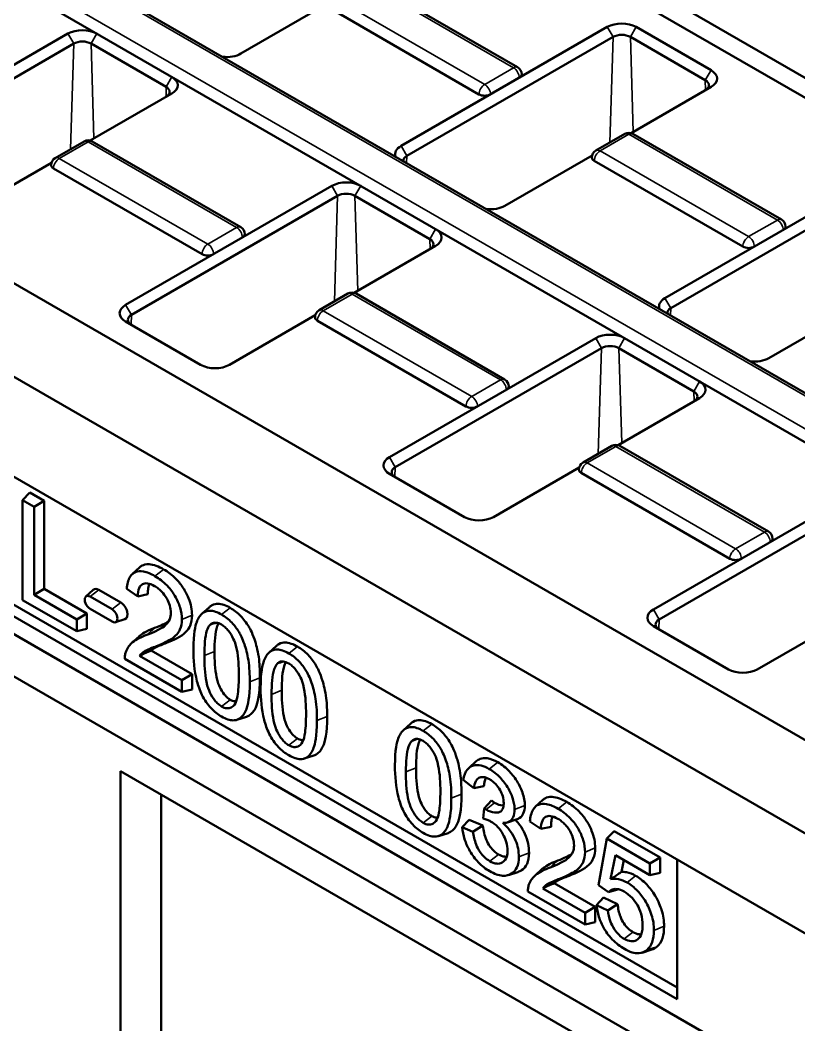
# Model space of a CAD drawing. Header units: millimetres. Extents: x 0 to 3089, y -40 to 1485.
# Drawn here: x 290.1 to 385.6, y 245 to 368.3 of the extents above; entities that cross this region are included whole.
import ezdxf

# ---------------------------------------------------------------- set-up
doc = ezdxf.new("R2010")
doc.units = ezdxf.units.MM
doc.header["$LTSCALE"] = 2.5
doc.layers.add('Sichtbar (ISO)', color=7, linetype='Continuous', lineweight=50)
doc.layers.add('Sichtbar schmal (ISO)', color=7, linetype='Continuous', lineweight=35)

msp = doc.modelspace()

# ---------------------------------------------------------------- linework, layer by layer
at = {"layer": 'Sichtbar (ISO)'}
for p, q in [((181.187, 479.664), (534.74, 275.54)), ((533.68, 273.703), (180.126, 477.827)), ((154.198, 456.596), (495.907, 259.31)), ((491.165, 255.995), (149.455, 453.281)), ((465.444, 234.307), (110.83, 439.043)), ((454.484, 229.204), (100.93, 433.328)), ((118.608, 410.874), (436.806, 227.162)), ((436.806, 207.844), (123.091, 388.967)), ((436.806, 202.667), (118.608, 386.379)), ((332.919, 373.008), (351.127, 362.495)), ((317.216, 364.181), (327.918, 370.359)), ((346.385, 359.18), (328.177, 369.692)), ((362.118, 367.447), (336.839, 352.852)), ((374.846, 362.139), (365.653, 367.447)), ((296.003, 366.63), (270.724, 352.035)), ((362.825, 366.222), (337.546, 351.627)), ((374.139, 360.915), (364.946, 366.222)), ((296.71, 365.405), (271.431, 350.811)), ((308.024, 360.098), (298.832, 365.405)), ((365.028, 354.43), (374.846, 360.098)), ((298.737, 353.512), (308.731, 359.282)), ((364.269, 354.33), (360.734, 352.289)), ((365.269, 354.33), (383.477, 343.818)), ((297.978, 353.412), (294.443, 351.37)), ((298.978, 353.412), (317.186, 342.899)), ((370.691, 248.187), (191.793, 351.474)), ((193.041, 352.194), (370.691, 249.628)), ((349.567, 345.503), (360.268, 351.682)), ((283.452, 344.687), (293.977, 350.763)), ((312.443, 339.584), (294.235, 350.096)), ((378.735, 340.502), (360.527, 351.015)), ((328.353, 347.953), (303.074, 333.358)), ((394.468, 348.769), (369.189, 334.174)), ((395.175, 347.545), (369.896, 332.95)), ((329.061, 346.728), (303.781, 332.133)), ((340.374, 341.421), (331.182, 346.728)), ((331.087, 334.834), (341.081, 340.604)), ((330.328, 334.734), (326.793, 332.693)), ((331.328, 334.734), (349.536, 324.222)), ((381.917, 326.826), (392.618, 333.004)), ((315.802, 326.009), (326.327, 332.086)), ((303.074, 331.317), (312.267, 326.009)), ((344.794, 320.906), (326.586, 331.419)), ((360.704, 329.275), (335.424, 314.681)), ((336.132, 313.456), (361.411, 328.051)), ((363.532, 328.051), (372.724, 322.743)), ((363.437, 316.157), (373.431, 321.927)), ((362.678, 316.057), (359.143, 314.016)), ((363.678, 316.057), (381.886, 305.545)), ((348.152, 307.332), (358.677, 313.408)), ((335.424, 312.639), (344.617, 307.332)), ((377.144, 302.229), (358.936, 312.741)), ((393.054, 310.598), (367.775, 296.003)), ((291.319, 310.344), (290.445, 309.408)), ((291.852, 308.596), (290.445, 309.408)), ((290.445, 309.408), (290.445, 297.16)), ((291.319, 310.344), (293.099, 309.316)), ((393.761, 309.373), (368.482, 294.778)), ((293.099, 309.316), (291.852, 308.596)), ((291.852, 297.795), (291.852, 308.596)), ((293.099, 309.316), (293.099, 298.516)), ((303.896, 300.346), (304.808, 301.176)), ((293.099, 298.516), (291.852, 297.795)), ((293.099, 298.516), (298.322, 295.5)), ((298.198, 297.582), (299.111, 298.412)), ((299.776, 298.404), (302.476, 296.845)), ((303.218, 298.542), (304.56, 297.609)), ((290.445, 297.16), (297.074, 293.333)), ((297.074, 294.78), (291.852, 297.795)), ((301.415, 296.017), (298.715, 297.576)), ((305.806, 297.875), (304.56, 297.609)), ((298.715, 296.064), (301.415, 294.505)), ((312.424, 295.463), (313.337, 296.293)), ((298.322, 295.5), (297.074, 294.78)), ((297.074, 293.333), (297.074, 294.78)), ((298.322, 295.5), (298.322, 293.622)), ((301.817, 294.432), (302.993, 294.807)), ((380.503, 288.655), (391.027, 294.731)), ((298.322, 293.622), (297.074, 293.333)), ((367.775, 293.962), (376.967, 288.655)), ((303.812, 291.871), (304.725, 292.701)), ((306.201, 290.951), (311.232, 288.046)), ((320.662, 290.707), (321.575, 291.537)), ((302.976, 289.926), (309.985, 285.879)), ((309.985, 287.326), (304.787, 290.327)), ((311.232, 288.046), (309.985, 287.326)), ((309.985, 285.879), (309.985, 287.326)), ((311.232, 288.046), (311.232, 286.168)), ((311.232, 286.168), (309.985, 285.879)), ((317.891, 282.838), (316.715, 282.462)), ((337.13, 281.199), (338.043, 282.029)), ((326.128, 278.082), (324.953, 277.706)), ((345.14, 276.548), (346.053, 277.378)), ((302.456, 276.152), (406.754, 215.936)), ((302.456, 208.791), (302.456, 276.152)), ((344.464, 275.093), (345.766, 274.07)), ((345.766, 274.07), (346.983, 274.341)), ((307.446, 208.768), (307.446, 273.271)), ((347.941, 272.552), (347.043, 271.606)), ((353.315, 271.814), (354.228, 272.644)), ((347.043, 271.606), (346.906, 270.369)), ((345.192, 270.213), (344.335, 269.296)), ((345.192, 270.213), (346.846, 269.507)), ((351.061, 270.259), (349.886, 269.883)), ((352.638, 270.01), (353.98, 269.076)), ((345.637, 268.74), (344.335, 269.296)), ((346.846, 269.507), (345.637, 268.74)), ((355.226, 269.343), (353.98, 269.076)), ((362.969, 268.818), (362.064, 267.9)), ((362.969, 268.818), (368.583, 265.577)), ((342.596, 268.574), (341.421, 268.199)), ((362.064, 267.9), (361.037, 262.201)), ((367.335, 264.857), (362.064, 267.9)), ((362.533, 262.906), (363.107, 265.86)), ((363.107, 265.86), (367.335, 263.419)), ((364.144, 265.261), (363.862, 263.811)), ((368.583, 265.577), (367.335, 264.857)), ((368.583, 265.577), (368.583, 263.708)), ((370.691, 265.334), (370.691, 248.187)), ((351.169, 263.796), (349.994, 263.42)), ((353.231, 263.338), (354.144, 264.168)), ((367.335, 263.419), (367.335, 264.857)), ((368.583, 263.708), (367.335, 263.419)), ((352.395, 261.394), (359.404, 257.347)), ((359.404, 258.794), (354.206, 261.795)), ((355.62, 262.419), (360.652, 259.514)), ((361.037, 262.201), (362.258, 261.31)), ((363.413, 261.635), (362.258, 261.31)), ((360.803, 259.751), (361.659, 260.678)), ((361.659, 260.678), (363.388, 259.845)), ((360.652, 259.514), (359.404, 258.794)), ((360.652, 259.514), (360.652, 257.635)), ((362.169, 259.093), (360.803, 259.751)), ((363.388, 259.845), (362.169, 259.093)), ((359.404, 257.347), (359.404, 258.794)), ((360.652, 257.635), (359.404, 257.347)), ((367.578, 254.278), (366.403, 253.902))]:
    msp.add_line(p, q, dxfattribs=at)
for centre, start, end in [((350.627, 361.629), 0, 60), ((364.769, 353.464), 60, 120), ((298.478, 352.546), 60, 120), ((294.943, 350.504), 120, 180), ((361.234, 351.423), 120, 180), ((316.686, 342.033), 0, 60), ((382.977, 342.952), 0, 60), ((330.828, 333.868), 60, 120), ((327.293, 331.827), 120, 180), ((349.036, 323.356), 0, 60), ((363.178, 315.191), 60, 120), ((359.643, 313.15), 120, 180), ((381.386, 304.678), 0, 60)]:
    msp.add_arc(centre, 1, start, end, dxfattribs=at)
for centre, major_axis, start_param, end_param in [((363.886, 366.426), (-2.5, 0), 3.9269908, 5.4977871), ((297.771, 365.61), (-2.5, 0), 3.9269908, 5.4977871), ((363.886, 365.61), (-1.5, 0), 3.9269908, 5.4977871), ((297.771, 364.793), (-1.5, 0), 3.9269908, 5.4977871), ((315.449, 365.201), (2.5, 0), 4.5108988, 5.4977871), ((306.963, 360.302), (2.5, 0), 5.4977871, 7.0685835), ((350.627, 361.629), (1, 0), 5.4977871, 6.2831853), ((373.078, 361.119), (2.5, 0), 5.4977871, 7.0685835), ((306.963, 359.486), (1.5, 0), 5.4977871, 7.0685835), ((373.078, 360.302), (1.5, 0), 5.4977871, 7.0685835), ((347.092, 359.588), (-1, 0), 0.7853982, 2.3561945), ((338.606, 351.831), (-2.5, 0), 5.4977871, 6.4846754), ((338.606, 351.015), (-1.5, 0), 5.4977871, 6.3071644), ((361.234, 351.423), (-1, 0), 0, 0.7853982), ((294.943, 350.504), (-1, 0), 0, 0.7853982), ((330.121, 346.932), (-2.5, 0), 3.9269908, 5.4977871), ((330.121, 346.116), (-1.5, 0), 3.9269908, 5.4977871), ((347.799, 346.524), (2.5, 0), 4.5108988, 5.4977871), ((339.314, 341.625), (2.5, 0), 5.4977871, 7.0685835), ((382.977, 342.952), (1, 0), 5.4977871, 6.2831853), ((316.686, 342.033), (1, 0), 5.4977871, 6.2831853), ((339.314, 340.808), (1.5, 0), 5.4977871, 7.0685835), ((379.442, 340.911), (-1, 0), 0.7853982, 2.3561945), ((313.151, 339.992), (-1, 0), 0.7853982, 2.3561945), ((370.957, 333.154), (-2.5, 0), 5.4977871, 6.4846754), ((304.842, 332.337), (-2.5, 0), 5.4977871, 7.0685835), ((370.957, 332.337), (-1.5, 0), 5.4977871, 6.3071644), ((304.842, 331.521), (-1.5, 0), 5.4977871, 7.0685835), ((327.293, 331.827), (-1, 0), 0, 0.7853982), ((362.471, 328.255), (-2.5, 0), 3.9269908, 5.4977871), ((362.471, 327.438), (1.5, 0), 0.7853982, 2.3561945), ((380.149, 327.847), (2.5, 0), 4.5108988, 5.4977871), ((314.034, 327.03), (2.5, 0), 3.9269908, 5.4977871), ((349.036, 323.356), (1, 0), 5.4977871, 6.2831853), ((371.664, 322.948), (2.5, 0), 5.4977871, 7.0685835), ((371.664, 322.131), (1.5, 0), 5.4977871, 7.0685835), ((345.501, 321.315), (-1, 0), 0.7853982, 2.3561945), ((337.192, 313.66), (-2.5, 0), 5.4977871, 7.0685835), ((337.192, 312.843), (-1.5, 0), 5.4977871, 7.0685835), ((359.643, 313.15), (-1, 0), 0, 0.7853982), ((346.385, 308.353), (2.5, 0), 3.9269908, 5.4977871), ((381.386, 304.678), (1, 0), 5.4977871, 6.2831853), ((377.851, 302.637), (-1, 0), 0.7853982, 2.3561945), ((299.776, 297.432), (-0.595, 1.031), 5.4977871, 6.4081926), ((298.715, 296.82), (-0.463, 0.802), 5.4977871, 8.6393798), ((301.415, 295.261), (0.463, -0.802), 5.4977871, 8.6393798), ((302.476, 295.873), (0.595, -1.031), 6.158178, 8.6393798), ((369.542, 294.983), (-2.5, 0), 5.4977871, 7.0685835), ((369.542, 294.166), (-1.5, 0), 5.4977871, 7.0685835), ((378.735, 289.675), (2.5, 0), 3.9269908, 5.4977871)]:
    msp.add_ellipse(centre, major_axis=major_axis, ratio=0.5773503, start_param=start_param, end_param=end_param, dxfattribs=at)
for points, knots in [([(306.662, 300.092), (306.188, 300.366), (305.708, 300.576), (304.898, 300.724), (304.569, 300.706), (304.073, 300.504), (303.815, 300.34), (303.378, 299.596), (303.264, 299.089), (303.218, 298.542)], [-2.073326, -2.073326, -2.073326, -2.073326, -1.3779146, -1.3779146, -0.8208419, -0.8208419, -0.4230531, -0.4230531, 0, 0, 0, 0]), ([(304.808, 301.176), (304.902, 301.261), (305.004, 301.332), (305.28, 301.471), (305.549, 301.569), (306.233, 301.531), (306.526, 301.461), (307.121, 301.242), (307.423, 301.093), (307.723, 300.92)], [0.73947278, 0.73947278, 0.73947278, 0.73947278, 0.85885274, 0.85885274, 1.03333034, 1.03333034, 1.15232397, 1.15232397, 1.26973151, 1.26973151, 1.26973151, 1.26973151]), ([(307.723, 300.92), (308.246, 300.618), (308.771, 300.232), (309.591, 299.392), (309.894, 299.01), (310.335, 298.317), (310.579, 297.894), (310.933, 297.022), (311.043, 296.66), (311.185, 295.95), (311.216, 295.612), (311.216, 295.289)], [0, 0, 0, 0, 0.4438296, 0.4438296, 0.7460072, 0.7460072, 0.9377774, 0.9377774, 1.0753086, 1.0753086, 1.2109758, 1.2109758, 1.2109758, 1.2109758]), ([(309.969, 294.785), (309.969, 295.242), (309.902, 295.726), (309.601, 296.722), (309.386, 297.196), (308.935, 297.967), (308.632, 298.437), (307.684, 299.421), (307.171, 299.798), (306.662, 300.092)], [-2.183605, -2.183605, -2.183605, -2.183605, -1.5084925, -1.5084925, -0.8657542, -0.8657542, -0.4317216, -0.4317216, 0, 0, 0, 0]), ([(304.56, 297.609), (304.563, 297.989), (304.612, 298.346), (304.858, 298.887), (305.016, 299.016), (305.316, 299.186), (305.517, 299.223), (306.025, 299.167), (306.327, 299.044), (306.63, 298.869)], [-0.77588317, -0.77588317, -0.77588317, -0.77588317, -0.61531845, -0.61531845, -0.46500794, -0.46500794, -0.25709628, -0.25709628, 0, 0, 0, 0]), ([(306.016, 299.142), (306.009, 299.129), (306.002, 299.116), (305.896, 298.908), (305.843, 298.667), (305.812, 298.298), (305.809, 298.206), (305.806, 297.875)], [0.55073447, 0.55073447, 0.55073447, 0.55073447, 0.56046354, 0.56046354, 0.69995363, 0.69995363, 0.75638575, 0.75638575, 0.75638575, 0.75638575]), ([(306.63, 298.869), (306.79, 298.776), (306.95, 298.669), (307.254, 298.427), (307.396, 298.297), (307.698, 297.972), (307.915, 297.707), (308.285, 297.051), (308.408, 296.771), (308.586, 296.173), (308.627, 295.877), (308.627, 295.597)], [-1.1058034, -1.1058034, -1.1058034, -1.1058034, -0.8729231, -0.8729231, -0.6573221, -0.6573221, -0.394144, -0.394144, -0.2056934, -0.2056934, 0, 0, 0, 0]), ([(314.843, 295.368), (314.587, 295.516), (314.33, 295.639), (313.848, 295.799), (313.625, 295.843), (313.232, 295.847), (312.895, 295.821), (312.209, 295.315), (311.968, 294.919), (311.626, 293.998), (311.383, 293.097), (311.383, 291.111)], [-8.0683889, -8.0683889, -8.0683889, -8.0683889, -6.1731693, -6.1731693, -4.4302421, -4.4302421, -2.9386373, -2.9386373, -1.4590471, -1.4590471, 0, 0, 0, 0]), ([(313.337, 296.293), (313.424, 296.372), (313.518, 296.442), (313.914, 296.67), (314.189, 296.699), (314.612, 296.698), (314.863, 296.65), (315.38, 296.473), (315.642, 296.348), (315.904, 296.196)], [2.3717056, 2.3717056, 2.3717056, 2.3717056, 2.6925347, 2.6925347, 3.6275085, 3.6275085, 4.8279453, 4.8279453, 6.0099188, 6.0099188, 6.0099188, 6.0099188]), ([(315.904, 296.196), (316.347, 295.941), (316.784, 295.611), (317.555, 294.812), (317.88, 294.381), (318.348, 293.589), (318.681, 292.968), (319.117, 291.547), (319.323, 290.776), (319.517, 289.115), (319.543, 288.329), (319.543, 287.625)], [0, 0, 0, 0, 0.3759268, 0.3759268, 0.7041523, 0.7041523, 0.9282226, 0.9282226, 1.0306169, 1.0306169, 1.1148894, 1.1148894, 1.1148894, 1.1148894]), ([(308.627, 295.597), (308.627, 295.293), (308.57, 295.031), (308.364, 294.535), (308.202, 294.316), (307.797, 293.914), (307.272, 293.48), (305.692, 292.885)], [-4.3668512, -4.3668512, -4.3668512, -4.3668512, -3.1551663, -3.1551663, -1.7396063, -1.7396063, 0, 0, 0, 0]), ([(306.84, 291.494), (308.058, 291.986), (308.574, 292.299), (309.407, 292.896), (309.625, 293.294), (309.886, 293.887), (309.969, 294.303), (309.969, 294.785)], [-0.70320538, -0.70320538, -0.70320538, -0.70320538, -0.58953597, -0.58953597, -0.35397334, -0.35397334, 0, 0, 0, 0]), ([(311.216, 295.289), (311.216, 294.789), (311.132, 294.356), (310.891, 293.792), (310.742, 293.506), (309.883, 292.668), (308.961, 292.251), (308.021, 291.872)], [0, 0, 0, 0, 0.36713759, 0.36713759, 0.555278, 0.555278, 0.879113, 0.879113, 0.879113, 0.879113]), ([(318.295, 287.121), (318.295, 287.933), (318.26, 288.901), (318.007, 290.518), (317.819, 291.208), (317.388, 292.456), (317.141, 292.923), (316.719, 293.641), (316.421, 294.038), (315.695, 294.8), (315.272, 295.121), (314.843, 295.368)], [-1.1909151, -1.1909151, -1.1909151, -1.1909151, -1.0113218, -1.0113218, -0.8613206, -0.8613206, -0.6654024, -0.6654024, -0.3636341, -0.3636341, 0, 0, 0, 0]), ([(304.725, 292.701), (304.742, 292.716), (304.759, 292.731), (305.041, 292.976), (305.544, 293.332), (306.634, 293.733)], [0.40830511, 0.40830511, 0.40830511, 0.40830511, 0.43149566, 0.43149566, 0.79291118, 0.79291118, 0.79291118, 0.79291118]), ([(312.725, 290.337), (312.725, 291.566), (312.809, 292.678), (313.128, 293.668), (313.24, 293.914), (313.396, 294.085)], [-0.90637974, -0.90637974, -0.90637974, -0.90637974, -0.23327856, -0.23327856, 0, 0, 0, 0]), ([(313.396, 294.085), (313.496, 294.191), (313.611, 294.275), (313.869, 294.375), (314.006, 294.393), (314.37, 294.356), (314.596, 294.27), (314.827, 294.136)], [-0.48130063, -0.48130063, -0.48130063, -0.48130063, -0.33415021, -0.33415021, -0.19640137, -0.19640137, 0, 0, 0, 0]), ([(314.477, 294.302), (314.412, 294.192), (314.358, 294.068), (314.04, 293.173), (313.973, 291.943), (313.973, 290.841)], [0.0733893, 0.0733893, 0.0733893, 0.0733893, 0.19202784, 0.19202784, 0.91138941, 0.91138941, 0.91138941, 0.91138941]), ([(314.827, 294.136), (314.976, 294.05), (315.122, 293.945), (315.407, 293.695), (315.541, 293.554), (315.906, 293.1), (316.106, 292.763), (316.403, 292.146), (316.566, 291.763), (316.898, 290.111), (316.953, 288.951), (316.953, 287.896)], [-2.7554825, -2.7554825, -2.7554825, -2.7554825, -2.37925, -2.37925, -2.0097352, -2.0097352, -1.3119581, -1.3119581, -0.7758371, -0.7758371, 0, 0, 0, 0]), ([(305.692, 292.885), (305.008, 292.633), (304.377, 292.335), (303.597, 291.702), (303.312, 291.347), (303.129, 290.883)], [-1.0355941, -1.0355941, -1.0355941, -1.0355941, -0.4467707, -0.4467707, 0, 0, 0, 0]), ([(303.129, 290.883), (303.073, 290.749), (303.032, 290.602), (302.98, 290.279), (302.97, 290.107), (302.976, 289.926)], [-0.26243528, -0.26243528, -0.26243528, -0.26243528, -0.13127047, -0.13127047, 0, 0, 0, 0]), ([(304.787, 290.327), (304.943, 290.531), (305.132, 290.694), (305.649, 291.029), (306.49, 291.359), (306.84, 291.494)], [-0.64009488, -0.64009488, -0.64009488, -0.64009488, -0.38694317, -0.38694317, 0, 0, 0, 0]), ([(304.787, 290.327), (305.161, 290.498), (305.537, 290.665), (306.011, 290.87), (306.106, 290.911), (306.201, 290.951)], [-0.48259496, -0.48259496, -0.48259496, -0.48259496, -0.2260713, -0.2260713, -0.16184215, -0.16184215, -0.16184215, -0.16184215]), ([(308.021, 291.872), (307.774, 291.776), (307.133, 291.528), (306.642, 291.279), (306.42, 291.162), (306.201, 290.951)], [0.00591837, 0.00591837, 0.00591837, 0.00591837, 0.25771638, 0.25771638, 0.32088189, 0.32088189, 0.32088189, 0.32088189]), ([(311.383, 291.111), (311.383, 289.831), (311.492, 288.481), (311.962, 286.659), (312.161, 286.078), (312.434, 285.52)], [-1.2079863, -1.2079863, -1.2079863, -1.2079863, -0.3747926, -0.3747926, 0, 0, 0, 0]), ([(323.081, 290.612), (322.825, 290.76), (322.568, 290.883), (322.086, 291.043), (321.863, 291.086), (321.469, 291.091), (321.133, 291.065), (320.447, 290.559), (320.206, 290.162), (319.864, 289.241), (319.621, 288.341), (319.621, 286.355)], [-8.0683889, -8.0683889, -8.0683889, -8.0683889, -6.1731693, -6.1731693, -4.4302421, -4.4302421, -2.9386373, -2.9386373, -1.4590471, -1.4590471, 0, 0, 0, 0]), ([(321.575, 291.537), (321.662, 291.616), (321.756, 291.685), (322.151, 291.914), (322.427, 291.943), (322.85, 291.942), (323.101, 291.893), (323.618, 291.717), (323.88, 291.591), (324.142, 291.44)], [2.3717056, 2.3717056, 2.3717056, 2.3717056, 2.6925347, 2.6925347, 3.6275085, 3.6275085, 4.8279453, 4.8279453, 6.0099188, 6.0099188, 6.0099188, 6.0099188]), ([(324.142, 291.44), (324.585, 291.185), (325.022, 290.854), (325.793, 290.056), (326.118, 289.625), (326.586, 288.832), (326.919, 288.212), (327.355, 286.791), (327.561, 286.02), (327.755, 284.359), (327.781, 283.573), (327.781, 282.869)], [0, 0, 0, 0, 0.3759268, 0.3759268, 0.7041523, 0.7041523, 0.9282226, 0.9282226, 1.0306169, 1.0306169, 1.1148894, 1.1148894, 1.1148894, 1.1148894]), ([(314.843, 284.101), (314.697, 284.186), (314.552, 284.289), (314.271, 284.537), (314.138, 284.676), (313.774, 285.128), (313.574, 285.467), (313.276, 286.086), (313.113, 286.469), (312.78, 288.121), (312.725, 289.281), (312.725, 290.337)], [-2.7383409, -2.7383409, -2.7383409, -2.7383409, -2.3693336, -2.3693336, -2.0061266, -2.0061266, -1.3118678, -1.3118678, -0.7758371, -0.7758371, 0, 0, 0, 0]), ([(313.973, 290.841), (313.973, 289.834), (314.024, 288.657), (314.351, 287.062), (314.498, 286.715), (314.773, 286.148), (314.955, 285.839), (315.285, 285.433), (315.401, 285.31), (315.649, 285.093), (315.776, 285.003), (315.904, 284.929)], [0, 0, 0, 0, 0.7396331, 0.7396331, 1.2071998, 1.2071998, 1.8012204, 1.8012204, 2.1029573, 2.1029573, 2.4065294, 2.4065294, 2.4065294, 2.4065294]), ([(321.634, 289.328), (321.734, 289.435), (321.849, 289.519), (322.107, 289.618), (322.244, 289.636), (322.608, 289.6), (322.834, 289.513), (323.065, 289.38)], [-0.48130063, -0.48130063, -0.48130063, -0.48130063, -0.33415021, -0.33415021, -0.19640137, -0.19640137, 0, 0, 0, 0]), ([(326.533, 282.365), (326.533, 283.177), (326.498, 284.144), (326.245, 285.762), (326.057, 286.452), (325.626, 287.7), (325.378, 288.167), (324.957, 288.884), (324.659, 289.282), (323.933, 290.044), (323.51, 290.365), (323.081, 290.612)], [-1.1909151, -1.1909151, -1.1909151, -1.1909151, -1.0113218, -1.0113218, -0.8613206, -0.8613206, -0.6654024, -0.6654024, -0.3636341, -0.3636341, 0, 0, 0, 0]), ([(320.963, 285.58), (320.963, 286.81), (321.046, 287.921), (321.366, 288.912), (321.478, 289.158), (321.634, 289.328)], [-0.90637974, -0.90637974, -0.90637974, -0.90637974, -0.23327856, -0.23327856, 0, 0, 0, 0]), ([(322.715, 289.546), (322.65, 289.436), (322.596, 289.312), (322.278, 288.416), (322.211, 287.187), (322.211, 286.085)], [0.0733893, 0.0733893, 0.0733893, 0.0733893, 0.19202784, 0.19202784, 0.91138941, 0.91138941, 0.91138941, 0.91138941]), ([(323.065, 289.38), (323.214, 289.294), (323.36, 289.189), (323.645, 288.939), (323.779, 288.798), (324.144, 288.344), (324.344, 288.007), (324.641, 287.39), (324.804, 287.007), (325.136, 285.355), (325.191, 284.195), (325.191, 283.139)], [-2.7554825, -2.7554825, -2.7554825, -2.7554825, -2.37925, -2.37925, -2.0097352, -2.0097352, -1.3119581, -1.3119581, -0.7758371, -0.7758371, 0, 0, 0, 0]), ([(316.953, 287.896), (316.953, 287.151), (316.926, 286.334), (316.767, 285.217), (316.673, 284.803), (316.377, 284.209), (316.153, 284.051), (315.854, 283.898), (315.677, 283.859), (315.274, 283.898), (315.063, 283.974), (314.843, 284.101)], [-0.96068224, -0.96068224, -0.96068224, -0.96068224, -0.70003433, -0.70003433, -0.53457363, -0.53457363, -0.36994708, -0.36994708, -0.18595125, -0.18595125, 0, 0, 0, 0]), ([(319.543, 287.625), (319.543, 285.546), (319.278, 284.544), (318.82, 283.534), (318.552, 283.181), (318.086, 282.911), (317.985, 282.869), (317.89, 282.838)], [0, 0, 0, 0, 1.5276633, 1.5276633, 2.6797307, 2.6797307, 3.0057451, 3.0057451, 3.0057451, 3.0057451]), ([(314.843, 282.869), (315.098, 282.722), (315.353, 282.601), (315.832, 282.442), (316.054, 282.399), (316.445, 282.396), (316.787, 282.421), (317.475, 282.931), (317.715, 283.326), (318.059, 284.26), (318.295, 285.168), (318.295, 287.121)], [-7.83019, -7.83019, -7.83019, -7.83019, -5.9907273, -5.9907273, -4.2917284, -4.2917284, -2.8465821, -2.8465821, -1.4346648, -1.4346648, 0, 0, 0, 0]), ([(319.621, 286.355), (319.621, 285.075), (319.73, 283.725), (320.2, 281.903), (320.399, 281.322), (320.672, 280.764)], [-1.2079863, -1.2079863, -1.2079863, -1.2079863, -0.3747926, -0.3747926, 0, 0, 0, 0]), ([(322.211, 286.085), (322.211, 285.078), (322.262, 283.901), (322.589, 282.305), (322.736, 281.959), (323.01, 281.392), (323.193, 281.083), (323.522, 280.677), (323.639, 280.554), (323.887, 280.337), (324.014, 280.247), (324.142, 280.173)], [0, 0, 0, 0, 0.7396331, 0.7396331, 1.2071998, 1.2071998, 1.8012204, 1.8012204, 2.1029573, 2.1029573, 2.4065294, 2.4065294, 2.4065294, 2.4065294]), ([(312.434, 285.52), (312.585, 285.214), (312.756, 284.92), (313.136, 284.366), (313.339, 284.114), (313.965, 283.454), (314.402, 283.124), (314.843, 282.869)], [-0.77990255, -0.77990255, -0.77990255, -0.77990255, -0.57472898, -0.57472898, -0.37458162, -0.37458162, 0, 0, 0, 0]), ([(315.904, 284.929), (316.098, 284.817), (316.285, 284.749), (316.518, 284.727), (316.569, 284.726), (316.619, 284.73)], [0, 0, 0, 0, 0.16452639, 0.16452639, 0.21362312, 0.21362312, 0.21362312, 0.21362312]), ([(323.081, 279.345), (322.935, 279.429), (322.79, 279.533), (322.509, 279.781), (322.376, 279.92), (322.012, 280.372), (321.812, 280.711), (321.513, 281.33), (321.351, 281.713), (321.018, 283.365), (320.963, 284.525), (320.963, 285.58)], [-2.7383409, -2.7383409, -2.7383409, -2.7383409, -2.3693336, -2.3693336, -2.0061266, -2.0061266, -1.3118678, -1.3118678, -0.7758371, -0.7758371, 0, 0, 0, 0]), ([(325.191, 283.139), (325.191, 282.395), (325.163, 281.578), (325.005, 280.461), (324.91, 280.047), (324.615, 279.452), (324.391, 279.295), (324.092, 279.142), (323.915, 279.103), (323.512, 279.141), (323.301, 279.218), (323.081, 279.345)], [-0.96068224, -0.96068224, -0.96068224, -0.96068224, -0.70003433, -0.70003433, -0.53457363, -0.53457363, -0.36994708, -0.36994708, -0.18595125, -0.18595125, 0, 0, 0, 0]), ([(323.081, 278.112), (323.336, 277.965), (323.591, 277.844), (324.07, 277.686), (324.292, 277.643), (324.683, 277.64), (325.025, 277.665), (325.713, 278.175), (325.953, 278.57), (326.297, 279.504), (326.533, 280.412), (326.533, 282.365)], [-7.83019, -7.83019, -7.83019, -7.83019, -5.9907273, -5.9907273, -4.2917284, -4.2917284, -2.8465821, -2.8465821, -1.4346648, -1.4346648, 0, 0, 0, 0]), ([(327.781, 282.869), (327.781, 280.79), (327.516, 279.788), (327.057, 278.777), (326.789, 278.425), (326.324, 278.155), (326.223, 278.112), (326.128, 278.082)], [0, 0, 0, 0, 1.5276633, 1.5276633, 2.6797307, 2.6797307, 3.0057451, 3.0057451, 3.0057451, 3.0057451]), ([(338.043, 282.029), (338.13, 282.108), (338.224, 282.178), (338.619, 282.406), (338.895, 282.435), (339.318, 282.435), (339.569, 282.386), (340.086, 282.209), (340.348, 282.084), (340.61, 281.933)], [2.3717056, 2.3717056, 2.3717056, 2.3717056, 2.6925347, 2.6925347, 3.6275085, 3.6275085, 4.8279453, 4.8279453, 6.0099188, 6.0099188, 6.0099188, 6.0099188]), ([(339.549, 281.104), (339.292, 281.252), (339.035, 281.375), (338.553, 281.535), (338.33, 281.579), (337.937, 281.583), (337.601, 281.557), (336.915, 281.051), (336.673, 280.655), (336.332, 279.734), (336.089, 278.833), (336.089, 276.848)], [-8.0683889, -8.0683889, -8.0683889, -8.0683889, -6.1731693, -6.1731693, -4.4302421, -4.4302421, -2.9386373, -2.9386373, -1.4590471, -1.4590471, 0, 0, 0, 0]), ([(343.001, 272.857), (343.001, 273.669), (342.965, 274.637), (342.713, 276.254), (342.525, 276.945), (342.094, 278.192), (341.846, 278.659), (341.425, 279.377), (341.127, 279.775), (340.401, 280.537), (339.978, 280.857), (339.549, 281.104)], [-1.1909151, -1.1909151, -1.1909151, -1.1909151, -1.0113218, -1.0113218, -0.8613206, -0.8613206, -0.6654024, -0.6654024, -0.3636341, -0.3636341, 0, 0, 0, 0]), ([(340.61, 281.933), (341.053, 281.677), (341.49, 281.347), (342.261, 280.548), (342.586, 280.117), (343.053, 279.325), (343.387, 278.705), (343.823, 277.283), (344.029, 276.512), (344.222, 274.852), (344.249, 274.065), (344.249, 273.361)], [0, 0, 0, 0, 0.3759268, 0.3759268, 0.7041523, 0.7041523, 0.9282226, 0.9282226, 1.0306169, 1.0306169, 1.1148894, 1.1148894, 1.1148894, 1.1148894]), ([(320.672, 280.764), (320.823, 280.458), (320.994, 280.164), (321.374, 279.61), (321.577, 279.358), (322.203, 278.698), (322.64, 278.367), (323.081, 278.112)], [-0.77990255, -0.77990255, -0.77990255, -0.77990255, -0.57472898, -0.57472898, -0.37458162, -0.37458162, 0, 0, 0, 0]), ([(324.142, 280.173), (324.336, 280.061), (324.523, 279.993), (324.755, 279.97), (324.807, 279.97), (324.857, 279.974)], [0, 0, 0, 0, 0.16452639, 0.16452639, 0.21362312, 0.21362312, 0.21362312, 0.21362312]), ([(337.431, 276.073), (337.431, 277.302), (337.514, 278.414), (337.833, 279.404), (337.946, 279.65), (338.102, 279.821)], [-0.90637974, -0.90637974, -0.90637974, -0.90637974, -0.23327856, -0.23327856, 0, 0, 0, 0]), ([(338.102, 279.821), (338.202, 279.927), (338.317, 280.011), (338.574, 280.111), (338.711, 280.129), (339.075, 280.093), (339.301, 280.006), (339.533, 279.872)], [-0.48130063, -0.48130063, -0.48130063, -0.48130063, -0.33415021, -0.33415021, -0.19640137, -0.19640137, 0, 0, 0, 0]), ([(339.183, 280.038), (339.118, 279.929), (339.064, 279.805), (338.746, 278.909), (338.679, 277.679), (338.679, 276.577)], [0.0733893, 0.0733893, 0.0733893, 0.0733893, 0.19202784, 0.19202784, 0.91138941, 0.91138941, 0.91138941, 0.91138941]), ([(339.533, 279.872), (339.681, 279.786), (339.828, 279.682), (340.113, 279.431), (340.247, 279.29), (340.612, 278.837), (340.812, 278.499), (341.109, 277.882), (341.271, 277.499), (341.604, 275.847), (341.659, 274.687), (341.659, 273.632)], [-2.7554825, -2.7554825, -2.7554825, -2.7554825, -2.37925, -2.37925, -2.0097352, -2.0097352, -1.3119581, -1.3119581, -0.7758371, -0.7758371, 0, 0, 0, 0]), ([(346.053, 277.378), (346.196, 277.508), (346.358, 277.607), (346.803, 277.77), (347.092, 277.795), (347.827, 277.69), (348.27, 277.51), (348.718, 277.251)], [0.68231258, 0.68231258, 0.68231258, 0.68231258, 0.87219348, 0.87219348, 1.14306916, 1.14306916, 1.50291277, 1.50291277, 1.50291277, 1.50291277]), ([(336.089, 276.848), (336.089, 275.567), (336.197, 274.217), (336.668, 272.395), (336.867, 271.814), (337.14, 271.256)], [-1.2079863, -1.2079863, -1.2079863, -1.2079863, -0.3747926, -0.3747926, 0, 0, 0, 0]), ([(339.549, 269.837), (339.402, 269.922), (339.258, 270.025), (338.976, 270.273), (338.844, 270.413), (338.48, 270.865), (338.28, 271.203), (337.981, 271.822), (337.819, 272.205), (337.486, 273.857), (337.431, 275.017), (337.431, 276.073)], [-2.7383409, -2.7383409, -2.7383409, -2.7383409, -2.3693336, -2.3693336, -2.0061266, -2.0061266, -1.3118678, -1.3118678, -0.7758371, -0.7758371, 0, 0, 0, 0]), ([(338.679, 276.577), (338.679, 275.571), (338.729, 274.394), (339.056, 272.798), (339.204, 272.451), (339.478, 271.884), (339.661, 271.575), (339.99, 271.169), (340.107, 271.046), (340.355, 270.83), (340.481, 270.739), (340.61, 270.665)], [0, 0, 0, 0, 0.7396331, 0.7396331, 1.2071998, 1.2071998, 1.8012204, 1.8012204, 2.1029573, 2.1029573, 2.4065294, 2.4065294, 2.4065294, 2.4065294]), ([(347.658, 276.423), (347.313, 276.622), (346.971, 276.773), (346.331, 276.929), (346.043, 276.939), (345.564, 276.831), (345.253, 276.716), (344.714, 276.049), (344.554, 275.599), (344.464, 275.093)], [-1.9548785, -1.9548785, -1.9548785, -1.9548785, -1.3845089, -1.3845089, -0.8517283, -0.8517283, -0.4173002, -0.4173002, 0, 0, 0, 0]), ([(350.762, 271.457), (350.762, 271.659), (350.745, 271.869), (350.674, 272.307), (350.62, 272.53), (350.448, 273.091), (350.281, 273.535), (349.709, 274.528), (349.368, 274.964), (348.587, 275.79), (348.13, 276.15), (347.658, 276.423)], [-1.4466424, -1.4466424, -1.4466424, -1.4466424, -1.237478, -1.237478, -1.0279537, -1.0279537, -0.7178962, -0.7178962, -0.4006311, -0.4006311, 0, 0, 0, 0]), ([(348.718, 277.251), (349.213, 276.965), (349.693, 276.588), (350.45, 275.788), (350.832, 275.33), (351.29, 274.546), (351.522, 274.125), (351.813, 273.279), (351.887, 273.004), (351.986, 272.465), (352.01, 272.207), (352.01, 271.961)], [0, 0, 0, 0, 0.41988335, 0.41988335, 0.69625182, 0.69625182, 0.7939108, 0.7939108, 0.84189181, 0.84189181, 0.88933717, 0.88933717, 0.88933717, 0.88933717]), ([(345.766, 274.07), (345.811, 274.387), (345.887, 274.691), (346.11, 275.11), (346.233, 275.254), (346.502, 275.405), (346.679, 275.473), (347.175, 275.423), (347.426, 275.324), (347.682, 275.177)], [-1.2602244, -1.2602244, -1.2602244, -1.2602244, -0.7980817, -0.7980817, -0.4553561, -0.4553561, -0.2170242, -0.2170242, 0, 0, 0, 0]), ([(347.256, 275.375), (347.171, 275.221), (347.11, 275.037), (347.041, 274.735), (347.025, 274.639), (346.983, 274.341)], [0.48201505, 0.48201505, 0.48201505, 0.48201505, 0.59067406, 0.59067406, 0.65136963, 0.65136963, 0.65136963, 0.65136963]), ([(347.682, 275.177), (347.817, 275.099), (347.952, 275.008), (348.208, 274.805), (348.328, 274.695), (348.638, 274.365), (348.812, 274.129), (349.11, 273.605), (349.22, 273.353), (349.384, 272.802), (349.42, 272.523), (349.42, 272.259)], [-0.79195836, -0.79195836, -0.79195836, -0.79195836, -0.6690715, -0.6690715, -0.55467909, -0.55467909, -0.36340741, -0.36340741, -0.19332274, -0.19332274, 0, 0, 0, 0]), ([(341.659, 273.632), (341.659, 272.887), (341.631, 272.07), (341.472, 270.954), (341.378, 270.539), (341.083, 269.945), (340.858, 269.787), (340.56, 269.634), (340.382, 269.596), (339.98, 269.634), (339.768, 269.711), (339.549, 269.837)], [-0.96068224, -0.96068224, -0.96068224, -0.96068224, -0.70003433, -0.70003433, -0.53457363, -0.53457363, -0.36994708, -0.36994708, -0.18595125, -0.18595125, 0, 0, 0, 0]), ([(339.549, 268.605), (339.804, 268.458), (340.059, 268.337), (340.538, 268.178), (340.76, 268.136), (341.151, 268.132), (341.492, 268.158), (342.181, 268.667), (342.421, 269.062), (342.765, 269.997), (343.001, 270.905), (343.001, 272.857)], [-7.83019, -7.83019, -7.83019, -7.83019, -5.9907273, -5.9907273, -4.2917284, -4.2917284, -2.8465821, -2.8465821, -1.4346648, -1.4346648, 0, 0, 0, 0]), ([(344.249, 273.361), (344.249, 271.282), (343.984, 270.281), (343.525, 269.27), (343.257, 268.917), (342.791, 268.647), (342.691, 268.605), (342.596, 268.575)], [0, 0, 0, 0, 1.5276633, 1.5276633, 2.6797307, 2.6797307, 3.0057451, 3.0057451, 3.0057451, 3.0057451]), ([(347.941, 272.552), (347.957, 272.541), (347.973, 272.529), (348.148, 272.404), (348.252, 272.33), (348.314, 272.294)], [0.08265114, 0.08265114, 0.08265114, 0.08265114, 0.09652842, 0.09652842, 0.23233066, 0.23233066, 0.23233066, 0.23233066]), ([(354.228, 272.644), (354.321, 272.729), (354.423, 272.8), (354.7, 272.939), (354.969, 273.037), (355.653, 272.999), (355.945, 272.929), (356.54, 272.709), (356.842, 272.561), (357.142, 272.388)], [0.73947278, 0.73947278, 0.73947278, 0.73947278, 0.85885274, 0.85885274, 1.03333034, 1.03333034, 1.15232397, 1.15232397, 1.26973151, 1.26973151, 1.26973151, 1.26973151]), ([(357.142, 272.388), (357.665, 272.086), (358.191, 271.699), (359.01, 270.859), (359.314, 270.478), (359.754, 269.784), (359.998, 269.362), (360.353, 268.49), (360.462, 268.128), (360.604, 267.418), (360.636, 267.079), (360.636, 266.757)], [0, 0, 0, 0, 0.4438296, 0.4438296, 0.7460072, 0.7460072, 0.9377774, 0.9377774, 1.0753086, 1.0753086, 1.2109758, 1.2109758, 1.2109758, 1.2109758]), ([(337.14, 271.256), (337.291, 270.951), (337.462, 270.656), (337.842, 270.102), (338.045, 269.851), (338.671, 269.19), (339.108, 268.86), (339.549, 268.605)], [-0.77990255, -0.77990255, -0.77990255, -0.77990255, -0.57472898, -0.57472898, -0.37458162, -0.37458162, 0, 0, 0, 0]), ([(347.253, 271.466), (347.225, 271.482), (347.193, 271.503), (347.125, 271.548), (347.083, 271.578), (347.043, 271.606)], [-0.057659701, -0.057659701, -0.057659701, -0.057659701, -0.033645079, -0.033645079, 0, 0, 0, 0]), ([(349.42, 272.259), (349.42, 272.108), (349.409, 271.961), (349.361, 271.704), (349.325, 271.591), (349.199, 271.344), (349.094, 271.237), (348.743, 271.064), (348.475, 271.074), (347.978, 271.121), (347.622, 271.253), (347.253, 271.466)], [-0.66906828, -0.66906828, -0.66906828, -0.66906828, -0.60476579, -0.60476579, -0.54590439, -0.54590439, -0.45619955, -0.45619955, -0.31234853, -0.31234853, 0, 0, 0, 0]), ([(348.314, 272.294), (348.654, 272.098), (348.984, 271.975), (349.327, 271.94), (349.362, 271.937), (349.401, 271.935)], [0, 0, 0, 0, 0.28836034, 0.28836034, 0.31527855, 0.31527855, 0.31527855, 0.31527855]), ([(349.299, 269.818), (349.593, 269.803), (349.867, 269.845), (350.353, 270.118), (350.499, 270.338), (350.707, 270.793), (350.762, 271.103), (350.762, 271.457)], [-0.63557706, -0.63557706, -0.63557706, -0.63557706, -0.45803006, -0.45803006, -0.26000394, -0.26000394, 0, 0, 0, 0]), ([(352.01, 271.961), (352.01, 271.58), (351.951, 271.246), (351.734, 270.768), (351.587, 270.541), (351.248, 270.331), (351.157, 270.29), (351.061, 270.259)], [0, 0, 0, 0, 0.27968371, 0.27968371, 0.48035785, 0.48035785, 0.54768562, 0.54768562, 0.54768562, 0.54768562]), ([(356.081, 271.559), (355.607, 271.833), (355.127, 272.044), (354.318, 272.192), (353.989, 272.174), (353.493, 271.972), (353.234, 271.808), (352.797, 271.063), (352.683, 270.557), (352.638, 270.01)], [-2.073326, -2.073326, -2.073326, -2.073326, -1.3779146, -1.3779146, -0.8208419, -0.8208419, -0.4230531, -0.4230531, 0, 0, 0, 0]), ([(359.388, 266.252), (359.388, 266.71), (359.321, 267.194), (359.021, 268.19), (358.806, 268.664), (358.355, 269.435), (358.052, 269.905), (357.103, 270.888), (356.59, 271.266), (356.081, 271.559)], [-2.183605, -2.183605, -2.183605, -2.183605, -1.5084925, -1.5084925, -0.8657542, -0.8657542, -0.4317216, -0.4317216, 0, 0, 0, 0]), ([(340.61, 270.665), (340.804, 270.553), (340.991, 270.485), (341.223, 270.463), (341.275, 270.462), (341.325, 270.466)], [0, 0, 0, 0, 0.16452639, 0.16452639, 0.21362312, 0.21362312, 0.21362312, 0.21362312]), ([(346.906, 270.369), (347.07, 270.325), (347.242, 270.271), (347.543, 270.152), (347.684, 270.088), (347.819, 270.01)], [-0.2589224, -0.2589224, -0.2589224, -0.2589224, -0.11481337, -0.11481337, 0, 0, 0, 0]), ([(347.819, 270.01), (348.12, 269.836), (348.416, 269.61), (348.928, 269.065), (349.139, 268.778), (349.507, 268.133), (349.645, 267.816), (349.851, 267.119), (349.897, 266.764), (349.897, 266.43)], [-0.96562116, -0.96562116, -0.96562116, -0.96562116, -0.69126684, -0.69126684, -0.45934678, -0.45934678, -0.24566641, -0.24566641, 0, 0, 0, 0]), ([(350.856, 270.193), (351.054, 269.99), (351.242, 269.768), (351.65, 269.204), (351.853, 268.856), (352.205, 268.076), (352.333, 267.676), (352.494, 266.891), (352.527, 266.518), (352.527, 266.164)], [0.135451, 0.135451, 0.135451, 0.135451, 0.31722251, 0.31722251, 0.55767151, 0.55767151, 0.81103474, 0.81103474, 1.05842709, 1.05842709, 1.05842709, 1.05842709]), ([(353.98, 269.076), (353.982, 269.457), (354.031, 269.813), (354.277, 270.355), (354.435, 270.484), (354.735, 270.654), (354.936, 270.691), (355.444, 270.635), (355.746, 270.511), (356.049, 270.336)], [-0.77588317, -0.77588317, -0.77588317, -0.77588317, -0.61531845, -0.61531845, -0.46500794, -0.46500794, -0.25709628, -0.25709628, 0, 0, 0, 0]), ([(355.436, 270.61), (355.428, 270.597), (355.421, 270.584), (355.316, 270.376), (355.262, 270.134), (355.231, 269.766), (355.228, 269.674), (355.226, 269.343)], [0.55073447, 0.55073447, 0.55073447, 0.55073447, 0.56046354, 0.56046354, 0.69995363, 0.69995363, 0.75638575, 0.75638575, 0.75638575, 0.75638575]), ([(356.049, 270.336), (356.209, 270.244), (356.37, 270.136), (356.673, 269.895), (356.815, 269.765), (357.118, 269.44), (357.334, 269.175), (357.704, 268.519), (357.827, 268.239), (358.005, 267.641), (358.046, 267.344), (358.046, 267.065)], [-1.1058034, -1.1058034, -1.1058034, -1.1058034, -0.8729231, -0.8729231, -0.6573221, -0.6573221, -0.394144, -0.394144, -0.2056934, -0.2056934, 0, 0, 0, 0]), ([(344.335, 269.296), (344.373, 268.818), (344.467, 268.321), (344.792, 267.317), (345.009, 266.838), (345.585, 265.85), (345.922, 265.401), (346.744, 264.538), (347.222, 264.175), (347.706, 263.895)], [-1.3770177, -1.3770177, -1.3770177, -1.3770177, -1.0591579, -1.0591579, -0.7533984, -0.7533984, -0.411185, -0.411185, 0, 0, 0, 0]), ([(347.714, 265.132), (347.5, 265.256), (347.288, 265.411), (346.888, 265.788), (346.708, 265.999), (346.322, 266.556), (346.166, 266.869), (345.841, 267.696), (345.716, 268.243), (345.637, 268.74)], [-0.85539121, -0.85539121, -0.85539121, -0.85539121, -0.69624768, -0.69624768, -0.54374678, -0.54374678, -0.33813419, -0.33813419, 0, 0, 0, 0]), ([(346.846, 269.507), (346.951, 268.848), (347.053, 268.309), (347.391, 267.508), (347.529, 267.216), (347.908, 266.691), (348.067, 266.511), (348.413, 266.195), (348.593, 266.065), (348.775, 265.961)], [0.07841007, 0.07841007, 0.07841007, 0.07841007, 0.55727633, 0.55727633, 0.70453395, 0.70453395, 0.79756033, 0.79756033, 0.89192736, 0.89192736, 0.89192736, 0.89192736]), ([(351.279, 265.66), (351.279, 265.987), (351.25, 266.331), (351.113, 267.016), (351.013, 267.347), (350.74, 268.004), (350.545, 268.386), (349.973, 269.185), (349.644, 269.527), (349.299, 269.818)], [-1.227936, -1.227936, -1.227936, -1.227936, -0.8975587, -0.8975587, -0.5952616, -0.5952616, -0.3008421, -0.3008421, 0, 0, 0, 0]), ([(349.897, 266.43), (349.897, 266.245), (349.883, 266.068), (349.823, 265.748), (349.779, 265.606), (349.591, 265.209), (349.408, 265.049), (349.034, 264.847), (348.816, 264.802), (348.296, 264.853), (348.009, 264.962), (347.714, 265.132)], [-0.89610327, -0.89610327, -0.89610327, -0.89610327, -0.79075114, -0.79075114, -0.69050521, -0.69050521, -0.47752287, -0.47752287, -0.24993636, -0.24993636, 0, 0, 0, 0]), ([(358.046, 267.065), (358.046, 266.761), (357.989, 266.498), (357.784, 266.003), (357.621, 265.784), (357.216, 265.382), (356.692, 264.948), (355.111, 264.353)], [-4.3668512, -4.3668512, -4.3668512, -4.3668512, -3.1551663, -3.1551663, -1.7396063, -1.7396063, 0, 0, 0, 0]), ([(356.259, 262.962), (357.477, 263.454), (357.993, 263.767), (358.827, 264.364), (359.045, 264.761), (359.305, 265.355), (359.388, 265.771), (359.388, 266.252)], [-0.70320538, -0.70320538, -0.70320538, -0.70320538, -0.58953597, -0.58953597, -0.35397334, -0.35397334, 0, 0, 0, 0]), ([(360.636, 266.757), (360.636, 266.257), (360.552, 265.823), (360.31, 265.26), (360.161, 264.974), (359.302, 264.136), (358.38, 263.719), (357.44, 263.34)], [0, 0, 0, 0, 0.36713759, 0.36713759, 0.555278, 0.555278, 0.879113, 0.879113, 0.879113, 0.879113]), ([(347.706, 263.895), (347.983, 263.736), (348.259, 263.603), (348.786, 263.417), (349.034, 263.36), (349.745, 263.307), (350.109, 263.43), (350.664, 263.777), (350.888, 264.025), (351.206, 264.726), (351.279, 265.165), (351.279, 265.66)], [-1.3971815, -1.3971815, -1.3971815, -1.3971815, -1.21477, -1.21477, -1.0434453, -1.0434453, -0.7040235, -0.7040235, -0.3637283, -0.3637283, 0, 0, 0, 0]), ([(348.775, 265.961), (349.042, 265.806), (349.303, 265.706), (349.636, 265.671), (349.719, 265.671), (349.797, 265.68)], [0, 0, 0, 0, 0.22662386, 0.22662386, 0.30548867, 0.30548867, 0.30548867, 0.30548867]), ([(352.527, 266.164), (352.527, 265.644), (352.45, 265.182), (352.122, 264.454), (351.897, 264.195), (351.491, 263.928), (351.343, 263.852), (351.169, 263.796)], [0, 0, 0, 0, 0.38242826, 0.38242826, 0.7301395, 0.7301395, 0.88616951, 0.88616951, 0.88616951, 0.88616951]), ([(354.144, 264.168), (354.161, 264.184), (354.178, 264.199), (354.461, 264.444), (354.963, 264.799), (356.053, 265.201)], [0.40830511, 0.40830511, 0.40830511, 0.40830511, 0.43149566, 0.43149566, 0.79291118, 0.79291118, 0.79291118, 0.79291118]), ([(355.111, 264.353), (354.427, 264.101), (353.796, 263.803), (353.016, 263.169), (352.732, 262.815), (352.549, 262.35)], [-1.0355941, -1.0355941, -1.0355941, -1.0355941, -0.4467707, -0.4467707, 0, 0, 0, 0]), ([(362.533, 262.906), (362.834, 263.118), (363.138, 263.326), (363.582, 263.625), (363.722, 263.718), (363.862, 263.811)], [0, 0, 0, 0, 0.224852, 0.224852, 0.32831038, 0.32831038, 0.32831038, 0.32831038]), ([(363.862, 263.811), (364.062, 263.824), (364.27, 263.812), (364.847, 263.705), (365.218, 263.562), (365.598, 263.342)], [0.12572411, 0.12572411, 0.12572411, 0.12572411, 0.32016028, 0.32016028, 0.64306675, 0.64306675, 0.64306675, 0.64306675]), ([(354.206, 261.795), (354.362, 261.998), (354.551, 262.162), (355.068, 262.497), (355.909, 262.827), (356.259, 262.962)], [-0.64009488, -0.64009488, -0.64009488, -0.64009488, -0.38694317, -0.38694317, 0, 0, 0, 0]), ([(357.44, 263.34), (357.194, 263.244), (356.553, 262.996), (356.061, 262.746), (355.84, 262.629), (355.62, 262.419)], [0.00591837, 0.00591837, 0.00591837, 0.00591837, 0.25771638, 0.25771638, 0.32088189, 0.32088189, 0.32088189, 0.32088189]), ([(364.538, 262.514), (364.187, 262.717), (363.844, 262.85), (363.161, 262.984), (362.835, 262.974), (362.533, 262.906)], [-0.61061084, -0.61061084, -0.61061084, -0.61061084, -0.31269136, -0.31269136, 0, 0, 0, 0]), ([(367.836, 256.642), (367.836, 256.946), (367.814, 257.262), (367.719, 257.895), (367.649, 258.207), (367.351, 259.177), (367.076, 259.723), (366.536, 260.637), (366.205, 261.089), (365.418, 261.92), (364.983, 262.256), (364.538, 262.514)], [-1.3092339, -1.3092339, -1.3092339, -1.3092339, -1.1573337, -1.1573337, -1.015329, -1.015329, -0.7228572, -0.7228572, -0.3781432, -0.3781432, 0, 0, 0, 0]), ([(365.598, 263.342), (366.064, 263.073), (366.519, 262.721), (367.336, 261.862), (367.68, 261.4), (368.421, 260.164), (368.645, 259.567), (368.882, 258.81), (368.961, 258.462), (369.062, 257.785), (369.084, 257.46), (369.084, 257.147)], [0, 0, 0, 0, 0.3954631, 0.3954631, 0.7500954, 0.7500954, 1.2607024, 1.2607024, 1.7074986, 1.7074986, 2.1496897, 2.1496897, 2.1496897, 2.1496897]), ([(352.549, 262.35), (352.493, 262.216), (352.451, 262.069), (352.399, 261.747), (352.39, 261.575), (352.395, 261.394)], [-0.26243528, -0.26243528, -0.26243528, -0.26243528, -0.13127047, -0.13127047, 0, 0, 0, 0]), ([(355.62, 262.419), (355.525, 262.378), (355.43, 262.338), (354.956, 262.133), (354.58, 261.965), (354.206, 261.795)], [0.16184215, 0.16184215, 0.16184215, 0.16184215, 0.2260713, 0.2260713, 0.48259496, 0.48259496, 0.48259496, 0.48259496]), ([(362.258, 261.31), (362.378, 261.459), (362.524, 261.567), (362.824, 261.684), (363.026, 261.736), (363.577, 261.682), (363.88, 261.568), (364.19, 261.389)], [-0.83304609, -0.83304609, -0.83304609, -0.83304609, -0.50615718, -0.50615718, -0.26337634, -0.26337634, 0, 0, 0, 0]), ([(364.19, 261.389), (364.522, 261.197), (364.85, 260.949), (365.407, 260.356), (365.627, 260.054), (365.956, 259.476), (366.134, 259.119), (366.403, 258.185), (366.454, 257.726), (366.454, 257.3)], [-1.5441559, -1.5441559, -1.5441559, -1.5441559, -1.0345446, -1.0345446, -0.6160741, -0.6160741, -0.3129032, -0.3129032, 0, 0, 0, 0]), ([(360.803, 259.751), (360.84, 259.281), (360.929, 258.793), (361.24, 257.814), (361.446, 257.35), (361.911, 256.547), (362.235, 256.045), (363.201, 255.036), (363.706, 254.658), (364.214, 254.364)], [-2.0833009, -2.0833009, -2.0833009, -2.0833009, -1.4675837, -1.4675837, -0.8838058, -0.8838058, -0.4310091, -0.4310091, 0, 0, 0, 0]), ([(364.206, 255.601), (363.985, 255.729), (363.767, 255.89), (363.353, 256.284), (363.168, 256.506), (362.759, 257.107), (362.607, 257.432), (362.325, 258.17), (362.224, 258.647), (362.169, 259.093)], [-0.74108669, -0.74108669, -0.74108669, -0.74108669, -0.61099541, -0.61099541, -0.48547156, -0.48547156, -0.30747927, -0.30747927, 0, 0, 0, 0]), ([(363.388, 259.845), (363.459, 259.266), (363.522, 258.864), (363.837, 258.04), (363.974, 257.772), (364.307, 257.272), (364.48, 257.062), (364.863, 256.694), (365.064, 256.547), (365.267, 256.43)], [0.0823631, 0.0823631, 0.0823631, 0.0823631, 0.5338344, 0.5338344, 0.7781108, 0.7781108, 0.9959566, 0.9959566, 1.2160649, 1.2160649, 1.2160649, 1.2160649]), ([(366.454, 257.3), (366.454, 257.045), (366.436, 256.799), (366.359, 256.363), (366.302, 256.172), (366.063, 255.672), (365.854, 255.515), (365.5, 255.325), (365.284, 255.28), (364.773, 255.33), (364.494, 255.435), (364.206, 255.601)], [-0.86415467, -0.86415467, -0.86415467, -0.86415467, -0.75805779, -0.75805779, -0.66112249, -0.66112249, -0.46907311, -0.46907311, -0.24386265, -0.24386265, 0, 0, 0, 0]), ([(365.267, 256.43), (365.527, 256.279), (365.781, 256.182), (366.115, 256.148), (366.204, 256.15), (366.288, 256.161)], [0, 0, 0, 0, 0.22100904, 0.22100904, 0.30620864, 0.30620864, 0.30620864, 0.30620864]), ([(366.995, 254.243), (367.273, 254.483), (367.484, 254.803), (367.772, 255.625), (367.836, 256.111), (367.836, 256.642)], [-0.76656927, -0.76656927, -0.76656927, -0.76656927, -0.38993714, -0.38993714, 0, 0, 0, 0]), ([(369.084, 257.147), (369.084, 256.602), (369.019, 256.102), (368.723, 255.236), (368.498, 254.893), (368.202, 254.636)], [0, 0, 0, 0, 0.400167, 0.400167, 0.80253737, 0.80253737, 0.80253737, 0.80253737]), ([(364.214, 254.364), (364.535, 254.179), (364.855, 254.031), (365.458, 253.85), (365.735, 253.811), (366.388, 253.852), (366.717, 253.999), (366.995, 254.243)], [-0.90517839, -0.90517839, -0.90517839, -0.90517839, -0.63307977, -0.63307977, -0.37951447, -0.37951447, 0, 0, 0, 0])]:
    msp.add_open_spline(points, degree=3, knots=knots, dxfattribs=at)
for points in [[(306.634, 293.733), (307.421, 294.029), (307.954, 294.289), (308.323, 294.512)], [(356.053, 265.201), (356.84, 265.497), (357.373, 265.757), (357.743, 265.98)], [(363.453, 261.686), (363.44, 261.67), (363.427, 261.653), (363.413, 261.635)], [(368.202, 254.636), (368.017, 254.474), (367.81, 254.352), (367.578, 254.278)]]:
    msp.add_open_spline(points, degree=3, dxfattribs=at)
at = {"layer": 'Sichtbar schmal (ISO)'}
for p, q in [((495.407, 259.261), (153.698, 456.547)), ((491.872, 257.22), (150.162, 454.506)), ((350.627, 362.446), (332.419, 372.958)), ((347.092, 360.404), (328.884, 370.917)), ((362.825, 366.222), (362.118, 367.447)), ((364.946, 366.222), (365.653, 367.447)), ((296.71, 365.405), (296.003, 366.63)), ((298.832, 365.405), (299.539, 366.63)), ((362.825, 366.222), (362.426, 353.266)), ((364.946, 366.222), (365.304, 354.589)), ((296.71, 365.405), (296.312, 352.449)), ((298.832, 365.405), (299.19, 353.773)), ((350.627, 362.446), (347.092, 360.404)), ((308.024, 360.098), (308.731, 361.323)), ((374.139, 360.915), (374.846, 362.139)), ((308.024, 360.098), (308.061, 358.896)), ((374.139, 360.915), (374.176, 359.712)), ((361.234, 352.239), (364.769, 354.281)), ((382.977, 343.768), (364.769, 354.281)), ((294.943, 351.321), (298.478, 353.362)), ((316.686, 342.85), (298.478, 353.362)), ((336.839, 352.852), (337.546, 351.627)), ((313.151, 340.808), (294.943, 351.321)), ((337.546, 351.627), (337.519, 350.756)), ((379.442, 341.727), (361.234, 352.239)), ((329.061, 346.728), (328.353, 347.953)), ((331.182, 346.728), (331.889, 347.953)), ((329.061, 346.728), (328.662, 333.772)), ((331.182, 346.728), (331.54, 335.096)), ((316.686, 342.85), (313.151, 340.808)), ((340.374, 341.421), (341.081, 342.646)), ((382.977, 343.768), (379.442, 341.727)), ((340.374, 341.421), (340.411, 340.218)), ((327.293, 332.644), (330.828, 334.685)), ((349.036, 324.172), (330.828, 334.685)), ((369.189, 334.174), (369.896, 332.95)), ((303.074, 333.358), (303.781, 332.133)), ((369.896, 332.95), (369.869, 332.079)), ((303.781, 332.133), (303.744, 330.931)), ((345.501, 322.131), (327.293, 332.644)), ((361.411, 328.051), (360.704, 329.275)), ((363.532, 328.051), (364.239, 329.275)), ((361.411, 328.051), (361.012, 315.095)), ((363.532, 328.051), (363.89, 316.418)), ((349.036, 324.172), (345.501, 322.131)), ((372.724, 322.743), (373.431, 323.968)), ((372.724, 322.743), (372.761, 321.541)), ((359.643, 313.966), (363.178, 316.007)), ((381.386, 305.495), (363.178, 316.007)), ((335.424, 314.681), (336.132, 313.456)), ((336.132, 313.456), (336.095, 312.253)), ((377.851, 303.454), (359.643, 313.966)), ((381.386, 305.495), (377.851, 303.454)), ((307.723, 300.92), (306.662, 300.092)), ((298.715, 297.576), (299.776, 298.404)), ((302.476, 296.845), (301.415, 296.017)), ((315.904, 296.196), (314.843, 295.368)), ((367.775, 296.003), (368.482, 294.778)), ((311.216, 295.289), (309.969, 294.785)), ((368.482, 294.778), (368.445, 293.576)), ((308.021, 291.872), (306.84, 291.494)), ((324.142, 291.44), (323.081, 290.612)), ((313.973, 290.841), (312.725, 290.337)), ((319.543, 287.625), (318.295, 287.121)), ((322.211, 286.085), (320.963, 285.58)), ((315.904, 284.929), (314.843, 284.101)), ((327.781, 282.869), (326.533, 282.365)), ((340.61, 281.933), (339.549, 281.104)), ((324.142, 280.173), (323.081, 279.345)), ((338.679, 276.577), (337.431, 276.073)), ((348.718, 277.251), (347.658, 276.423)), ((344.249, 273.361), (343.001, 272.857)), ((357.142, 272.388), (356.081, 271.559)), ((348.314, 272.294), (347.253, 271.466)), ((352.01, 271.961), (350.762, 271.457)), ((340.61, 270.665), (339.549, 269.837)), ((360.636, 266.757), (359.388, 266.252)), ((348.775, 265.961), (347.714, 265.132)), ((352.527, 266.164), (351.279, 265.66)), ((357.44, 263.34), (356.259, 262.962)), ((365.598, 263.342), (364.538, 262.514)), ((365.267, 256.43), (364.206, 255.601)), ((369.084, 257.147), (367.836, 256.642)), ((366.995, 254.243), (368.202, 254.636))]:
    msp.add_line(p, q, dxfattribs=at)
for centre, major_axis, start_param, end_param in [((350.627, 361.629), (0.5, 0.866), 0, 0.7853982), ((350.627, 361.629), (-0.5, 0.866), 3.9269908, 5.4977871), ((347.092, 359.588), (-0.5, -0.866), 3.9269908, 5.4977871), ((347.092, 359.588), (-0.5, 0.866), 3.9269908, 5.4977871), ((364.769, 353.464), (-0.5, 0.866), 5.4977871, 6.2831853), ((364.769, 353.464), (0.5, 0.866), 0, 0.7853982), ((298.478, 352.546), (-0.5, 0.866), 5.4977871, 6.2831853), ((298.478, 352.546), (0.5, 0.866), 0, 0.7853982), ((294.943, 350.504), (0.5, 0.866), 0.7853982, 2.3561945), ((294.943, 350.504), (-0.5, 0.866), 5.4977871, 6.2831853), ((361.234, 351.423), (0.5, 0.866), 0.7853982, 2.3561945), ((361.234, 351.423), (-0.5, 0.866), 5.4977871, 6.2831853), ((382.977, 342.952), (0.5, 0.866), 0, 0.7853982), ((316.686, 342.033), (0.5, 0.866), 0, 0.7853982), ((316.686, 342.033), (-0.5, 0.866), 3.9269908, 5.4977871), ((382.977, 342.952), (-0.5, 0.866), 3.9269908, 5.4977871), ((379.442, 340.911), (-0.5, -0.866), 3.9269908, 5.4977871), ((379.442, 340.911), (-0.5, 0.866), 3.9269908, 5.4977871), ((313.151, 339.992), (-0.5, -0.866), 3.9269908, 5.4977871), ((313.151, 339.992), (-0.5, 0.866), 3.9269908, 5.4977871), ((330.828, 333.868), (-0.5, 0.866), 5.4977871, 6.2831853), ((330.828, 333.868), (0.5, 0.866), 0, 0.7853982), ((327.293, 331.827), (-0.5, 0.866), 5.4977871, 6.2831853), ((327.293, 331.827), (0.5, 0.866), 0.7853982, 2.3561945), ((349.036, 323.356), (0.5, 0.866), 0, 0.7853982), ((349.036, 323.356), (-0.5, 0.866), 3.9269908, 5.4977871), ((345.501, 321.315), (-0.5, -0.866), 3.9269908, 5.4977871), ((345.501, 321.315), (-0.5, 0.866), 3.9269908, 5.4977871), ((363.178, 315.191), (-0.5, 0.866), 5.4977871, 6.2831853), ((363.178, 315.191), (0.5, 0.866), 0, 0.7853982), ((359.643, 313.15), (0.5, 0.866), 0.7853982, 2.3561945), ((359.643, 313.15), (-0.5, 0.866), 5.4977871, 6.2831853), ((381.386, 304.678), (0.5, 0.866), 0, 0.7853982), ((381.386, 304.678), (-0.5, 0.866), 3.9269908, 5.4977871), ((377.851, 302.637), (-0.5, -0.866), 3.9269908, 5.4977871), ((377.851, 302.637), (-0.5, 0.866), 3.9269908, 5.4977871)]:
    msp.add_ellipse(centre, major_axis=major_axis, ratio=0.5773503, start_param=start_param, end_param=end_param, dxfattribs=at)
for points, knots in [([(305.692, 292.885), (305.927, 293.097), (306.163, 293.309), (306.477, 293.591), (306.555, 293.662), (306.634, 293.733)], [0, 0, 0, 0, 0.228471, 0.228471, 0.30462801, 0.30462801, 0.30462801, 0.30462801]), ([(356.053, 265.201), (355.975, 265.13), (355.896, 265.059), (355.582, 264.777), (355.347, 264.565), (355.111, 264.353)], [-0.30462801, -0.30462801, -0.30462801, -0.30462801, -0.228471, -0.228471, 0, 0, 0, 0])]:
    msp.add_open_spline(points, degree=3, knots=knots, dxfattribs=at)
for points in [[(313.396, 294.085), (313.679, 294.178), (313.963, 294.272), (314.246, 294.365)], [(321.634, 289.328), (321.917, 289.422), (322.201, 289.515), (322.484, 289.609)], [(338.952, 280.101), (338.669, 280.008), (338.385, 279.914), (338.102, 279.821)]]:
    msp.add_open_spline(points, degree=3, dxfattribs=at)

doc.saveas('drawing.dxf')
